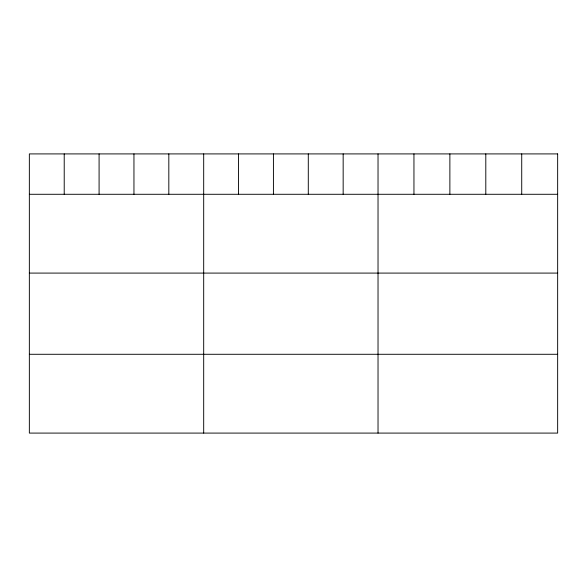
<?xml version="1.0" encoding="UTF-8"?>
<svg xmlns="http://www.w3.org/2000/svg" width="587" height="587" viewBox="0 0 587 587"><rect width="100%" height="100%" fill="white"/><g stroke="black" fill="none" stroke-linecap="round" stroke-linejoin="round"><path stroke-width="0.88" d="M29.35 194.282L557.65 194.282M29.35 273.087L557.65 273.087M29.35 354.284L557.65 354.284M521.726 153.911L521.726 194.282M485.801 153.911L485.801 194.282M449.877 153.911L449.877 194.282M413.952 153.911L413.952 194.282M378.028 153.911L378.028 433.089M343.16 153.911L343.16 194.282M308.292 153.911L308.292 194.282M273.425 153.911L273.425 194.282M238.557 153.911L238.557 194.282M203.689 153.911L203.689 433.089M168.821 153.911L168.821 194.282M133.953 153.911L133.953 194.282M99.086 153.911L99.086 194.282M64.218 153.911L64.218 194.282M557.65 153.911L29.35 153.911L29.35 433.089L557.65 433.089L557.65 153.911"/></g></svg>
